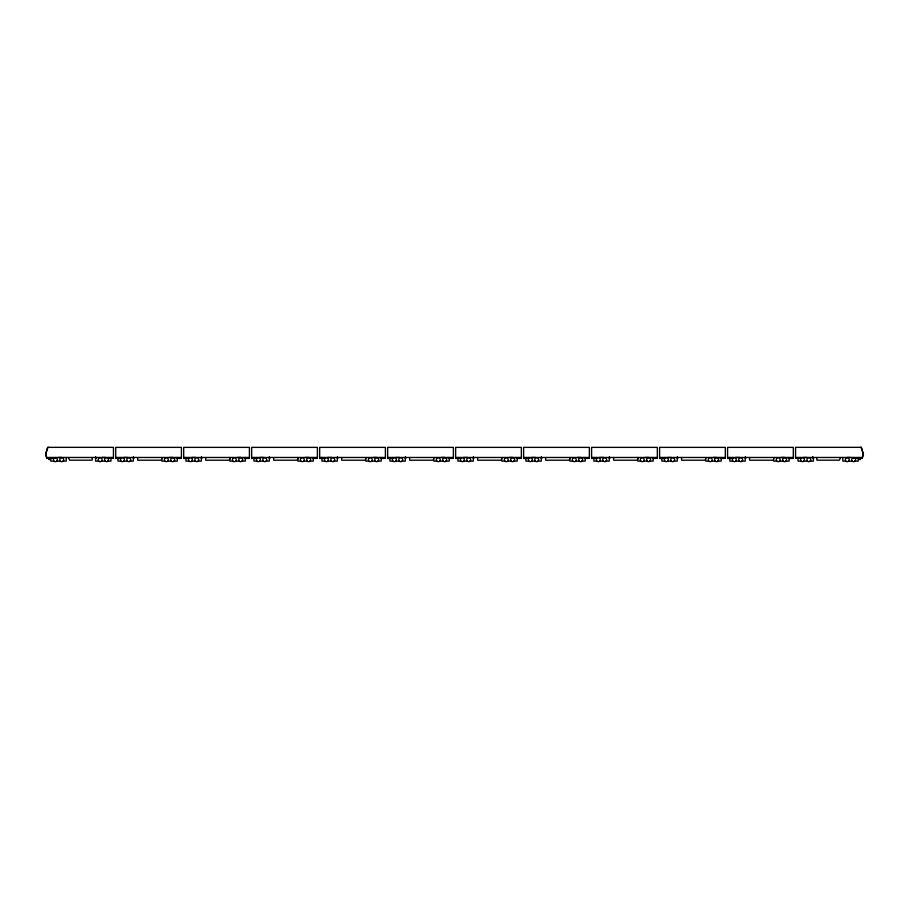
<?xml version="1.0" encoding="UTF-8"?>
<svg xmlns="http://www.w3.org/2000/svg" width="909" height="909" viewBox="0 0 909 909"><rect width="100%" height="100%" fill="white"/><g stroke="black" fill="none" stroke-linecap="round" stroke-linejoin="round"><path stroke-width="1.36" d="M55.369 457.466L54.926 458.329L46.893 458.329L45.768 454.216L47.711 447.342L113.443 447.342L113.443 458.329L108.864 458.329L108.421 457.466M853.631 457.466L854.074 458.329L862.107 458.329L863.232 454.216L861.289 447.342L795.557 447.342L795.557 458.329L800.136 458.329L800.579 457.466M861.289 447.342L863.459 454.216L862.107 458.329M46.893 458.329L45.541 454.216L47.711 447.342M120.886 457.466L120.442 458.431L115.704 458.431L115.704 447.376L181.425 447.376L181.425 458.431L176.403 458.431L175.948 457.466M188.867 457.466L188.424 458.431L183.686 458.431L183.686 447.376L249.418 447.376L249.418 458.431L244.385 458.431L243.942 457.466M256.861 457.466L256.406 458.431L251.668 458.431L251.668 447.376L317.4 447.376L317.4 458.431L312.378 458.431L311.923 457.466M324.843 457.466L324.399 458.431L319.661 458.431L319.661 447.376L385.393 447.376L385.393 458.431L380.36 458.431L379.905 457.466M392.836 457.466L392.381 458.431L387.643 458.431L387.643 447.376L453.375 447.376L453.375 458.431L448.342 458.431L447.898 457.466M460.818 457.466L460.374 458.431L455.636 458.431L455.636 447.376L521.357 447.376L521.357 458.431L516.335 458.431L515.88 457.466M528.811 457.466L528.356 458.431L523.618 458.431L523.618 447.376L589.35 447.376L589.35 458.431L584.317 458.431L583.873 457.466M596.793 457.466L596.338 458.431L591.6 458.431L591.6 447.376L657.332 447.376L657.332 458.431L652.31 458.431L651.855 457.466M664.774 457.466L664.331 458.431L659.593 458.431L659.593 447.376L725.325 447.376L725.325 458.431L720.292 458.431L719.837 457.466M732.768 457.466L732.313 458.431L727.575 458.431L727.575 447.376L793.307 447.376L793.307 458.431L788.273 458.431L787.83 457.466M61.846 457.466L58.199 457.466M105.649 457.466L102.013 457.466M806.987 457.466L803.351 457.466M850.801 457.466L847.154 457.466M127.612 457.466L123.783 457.466M173.051 457.466L169.222 457.466M195.605 457.466L191.765 457.466M241.044 457.466L237.215 457.466M263.587 457.466L259.758 457.466M309.026 457.466L305.197 457.466M331.569 457.466L327.74 457.466M377.008 457.466L373.179 457.466M399.562 457.466L395.733 457.466M445.001 457.466L441.172 457.466M467.544 457.466L463.715 457.466M512.983 457.466L509.154 457.466M535.537 457.466L531.697 457.466M580.976 457.466L577.147 457.466M603.519 457.466L599.69 457.466M648.958 457.466L645.129 457.466M671.501 457.466L667.672 457.466M716.94 457.466L713.111 457.466M739.494 457.466L735.665 457.466M784.933 457.466L781.104 457.466M47.654 447.751L48.779 447.342M46.427 457.466L113.443 457.466M115.704 457.466L181.425 457.466M183.686 457.466L249.418 457.466M251.668 457.466L317.4 457.466M319.661 457.466L385.393 457.466M387.643 457.466L453.375 457.466M455.636 457.466L521.357 457.466M523.618 457.466L589.35 457.466M591.6 457.466L657.332 457.466M659.593 457.466L725.325 457.466M727.575 457.466L793.307 457.466M795.557 457.466L862.573 457.466M54.04 461.124L50.813 461.124L50.813 457.466M56.665 461.124L60.437 461.124M63.073 461.124L66.198 461.124L66.198 457.466M98.808 461.124L95.581 461.124L95.581 457.466M101.444 461.124L105.217 461.124M107.841 461.124L110.978 461.124L110.978 457.466M121.113 461.124L117.977 461.124L117.977 457.466M123.738 461.124L127.51 461.124M130.135 461.124L133.373 461.124L133.373 457.466M165.029 461.124L161.893 461.124L161.893 459.784M167.654 461.124L171.426 461.124M174.051 461.124L177.289 461.124L177.289 457.466M189.095 461.124L185.959 461.124L185.959 457.466M191.719 461.124L195.492 461.124M198.128 461.124L201.355 461.124L201.355 457.466M233.011 461.124L229.886 461.124L229.886 457.466M235.647 461.124L239.408 461.124M242.044 461.124L245.271 461.124L245.271 457.466M257.077 461.124L253.952 461.124L253.952 457.466M259.713 461.124L263.485 461.124M266.11 461.124L269.337 461.124L269.337 457.466M300.993 461.124L297.868 461.124L297.868 457.466M303.629 461.124L307.401 461.124M310.026 461.124L313.253 461.124L313.253 457.466M325.07 461.124L321.934 461.124L321.934 457.466M327.694 461.124L331.467 461.124M334.092 461.124L337.33 461.124L337.33 457.466M368.986 461.124L365.85 461.124L365.85 459.784M371.611 461.124L375.383 461.124M378.019 461.124L381.246 461.124L381.246 457.466M393.052 461.124L389.927 461.124L389.927 457.466M395.688 461.124L399.449 461.124M402.085 461.124L405.312 461.124L405.312 457.466M436.968 461.124L433.843 461.124L433.843 459.784M439.604 461.124L443.365 461.124M446.001 461.124L449.228 461.124L449.228 457.466M461.045 461.124L457.909 461.124L457.909 457.466M463.67 461.124L467.442 461.124M470.067 461.124L473.305 461.124L473.305 457.466M504.961 461.124L501.825 461.124L501.825 459.784M507.586 461.124L511.358 461.124M513.983 461.124L517.221 461.124L517.221 457.466M529.027 461.124L525.891 461.124L525.891 457.466M531.651 461.124L535.424 461.124M538.06 461.124L541.287 461.124L541.287 457.466M572.943 461.124L569.818 461.124L569.818 457.466M575.579 461.124L579.34 461.124M581.976 461.124L585.203 461.124L585.203 457.466M597.008 461.124L593.884 461.124L593.884 457.466M599.645 461.124L603.417 461.124M606.042 461.124L609.269 461.124L609.269 457.466M640.925 461.124L637.8 461.124L637.8 457.466M643.561 461.124L647.333 461.124M649.958 461.124L653.185 461.124L653.185 457.466M665.002 461.124L661.866 461.124L661.866 457.466M667.626 461.124L671.399 461.124M674.024 461.124L677.262 461.124L677.262 457.466M708.918 461.124L705.782 461.124L705.782 459.784M711.542 461.124L715.315 461.124M717.951 461.124L721.178 461.124L721.178 457.466M732.984 461.124L729.859 461.124L729.859 457.466M735.62 461.124L739.381 461.124M742.017 461.124L745.244 461.124L745.244 457.466M776.9 461.124L773.775 461.124L773.775 459.784M779.536 461.124L783.297 461.124M785.933 461.124L789.16 461.124L789.16 457.466M801.159 461.124L798.022 461.124L798.022 457.466M803.783 461.124L807.556 461.124M810.192 461.124L813.419 461.124L813.419 457.466M845.927 461.124L842.802 461.124L842.802 457.466M848.563 461.124L852.335 461.124M854.96 461.124L858.187 461.124L858.187 457.466M860.221 447.342L861.346 447.751M860.448 458.329C861.323 460.068 857.801 460.068 858.664 458.329M860.209 458.329C861.016 459.749 858.096 459.749 858.903 458.329M840.586 457.568L839.393 460.181L816.827 460.181L816.827 457.568M774.32 457.579L773.048 460.215L749.573 460.215L749.573 457.579M706.338 457.579L705.054 460.215L681.591 460.215L681.591 457.579M638.345 457.579L637.073 460.215L613.609 460.215L613.609 457.579M570.363 457.579L569.091 460.215L545.616 460.215L545.616 457.579M502.37 457.579L501.098 460.215L477.634 460.215L477.634 457.579M434.388 457.579L433.116 460.215L409.641 460.215L409.641 457.579M366.407 457.579L365.123 460.215L341.659 460.215L341.659 457.579M298.413 457.579L297.141 460.215L273.677 460.215L273.677 457.579M230.431 457.579L229.159 460.215L205.684 460.215L205.684 457.579M162.438 457.579L161.166 460.215L137.702 460.215L137.702 457.579M92.173 457.568L92.173 460.181L69.607 460.181L68.414 457.568M50.336 458.329C51.199 460.068 47.677 460.068 48.552 458.329M50.097 458.329C50.904 459.749 47.984 459.749 48.791 458.329M56.733 461.079L56.324 461.397A1.943 1.943 0 0 1 54.381 461.397L53.983 461.079A1.943 1.943 0 0 1 53.983 458.341A1.943 1.943 0 0 1 56.733 458.341A1.943 1.943 0 0 1 56.733 461.079M63.13 461.079L62.721 461.397A1.943 1.943 0 0 1 60.778 461.397L60.38 461.079A1.943 1.943 0 0 1 60.38 458.341A1.943 1.943 0 0 1 63.13 458.341A1.943 1.943 0 0 1 63.13 461.079M101.501 461.079L101.104 461.397A1.943 1.943 0 0 1 99.161 461.397L98.751 461.079A1.943 1.943 0 0 1 98.751 458.341A1.943 1.943 0 0 1 101.501 458.341A1.943 1.943 0 0 1 101.501 461.079M107.898 461.079L107.501 461.397A1.943 1.943 0 0 1 105.558 461.397L105.149 461.079A1.943 1.943 0 0 1 105.149 458.341A1.943 1.943 0 0 1 107.898 458.341A1.943 1.943 0 0 1 107.898 461.079M123.794 461.079L123.397 461.397A1.943 1.943 0 0 1 121.454 461.397L121.045 461.079A1.943 1.943 0 0 1 121.045 458.341A1.943 1.943 0 0 1 123.794 458.341A1.943 1.943 0 0 1 123.794 461.079M130.192 461.079L129.794 461.397A1.943 1.943 0 0 1 127.851 461.397L127.453 461.079A1.943 1.943 0 0 1 127.453 458.341A1.943 1.943 0 0 1 130.192 458.341A1.943 1.943 0 0 1 130.192 461.079M167.71 461.079L167.313 461.397A1.943 1.943 0 0 1 165.37 461.397L164.972 461.079A1.943 1.943 0 0 1 164.972 458.341A1.943 1.943 0 0 1 167.71 458.341A1.943 1.943 0 0 1 167.71 461.079M174.108 461.079L173.71 461.397A1.943 1.943 0 0 1 171.767 461.397L171.369 461.079A1.943 1.943 0 0 1 171.369 458.341A1.943 1.943 0 0 1 174.108 458.341A1.943 1.943 0 0 1 174.108 461.079M191.788 461.079L191.379 461.397A1.943 1.943 0 0 1 189.436 461.397L189.038 461.079A1.943 1.943 0 0 1 189.038 458.341A1.943 1.943 0 0 1 191.788 458.341A1.943 1.943 0 0 1 191.788 461.079M198.185 461.079L197.776 461.397A1.943 1.943 0 0 1 195.833 461.397L195.435 461.079A1.943 1.943 0 0 1 195.435 458.341A1.943 1.943 0 0 1 198.185 458.341A1.943 1.943 0 0 1 198.185 461.079M235.704 461.079L235.295 461.397A1.943 1.943 0 0 1 233.352 461.397L232.954 461.079A1.943 1.943 0 0 1 232.954 458.341A1.943 1.943 0 0 1 235.704 458.341A1.943 1.943 0 0 1 235.704 461.079M242.101 461.079L241.692 461.397A1.943 1.943 0 0 1 239.749 461.397L239.351 461.079A1.943 1.943 0 0 1 239.351 458.341A1.943 1.943 0 0 1 242.101 458.341A1.943 1.943 0 0 1 242.101 461.079M259.769 461.079L259.372 461.397A1.943 1.943 0 0 1 257.429 461.397L257.02 461.079A1.943 1.943 0 0 1 257.02 458.341A1.943 1.943 0 0 1 259.769 458.341A1.943 1.943 0 0 1 259.769 461.079M266.167 461.079L265.769 461.397A1.943 1.943 0 0 1 263.826 461.397L263.417 461.079A1.943 1.943 0 0 1 263.417 458.341A1.943 1.943 0 0 1 266.167 458.341A1.943 1.943 0 0 1 266.167 461.079M303.686 461.079L303.288 461.397A1.943 1.943 0 0 1 301.345 461.397L300.936 461.079A1.943 1.943 0 0 1 300.936 458.341A1.943 1.943 0 0 1 303.686 458.341A1.943 1.943 0 0 1 303.686 461.079M310.083 461.079L309.685 461.397A1.943 1.943 0 0 1 307.742 461.397L307.333 461.079A1.943 1.943 0 0 1 307.333 458.341A1.943 1.943 0 0 1 310.083 458.341A1.943 1.943 0 0 1 310.083 461.079M327.751 461.079L327.354 461.397A1.943 1.943 0 0 1 325.411 461.397L325.013 461.079A1.943 1.943 0 0 1 325.013 458.341A1.943 1.943 0 0 1 327.751 458.341A1.943 1.943 0 0 1 327.751 461.079M334.16 461.079L333.751 461.397A1.943 1.943 0 0 1 331.808 461.397L331.41 461.079A1.943 1.943 0 0 1 331.41 458.341A1.943 1.943 0 0 1 334.16 458.341A1.943 1.943 0 0 1 334.16 461.079M371.667 461.079L371.27 461.397A1.943 1.943 0 0 1 369.327 461.397L368.929 461.079A1.943 1.943 0 0 1 368.929 458.341A1.943 1.943 0 0 1 371.667 458.341A1.943 1.943 0 0 1 371.667 461.079M378.076 461.079L377.667 461.397A1.943 1.943 0 0 1 375.724 461.397L375.326 461.079A1.943 1.943 0 0 1 375.326 458.341A1.943 1.943 0 0 1 378.076 458.341A1.943 1.943 0 0 1 378.076 461.079M395.745 461.079L395.335 461.397A1.943 1.943 0 0 1 393.392 461.397L392.995 461.079A1.943 1.943 0 0 1 392.995 458.341A1.943 1.943 0 0 1 395.745 458.341A1.943 1.943 0 0 1 395.745 461.079M402.142 461.079L401.744 461.397A1.943 1.943 0 0 1 399.801 461.397L399.392 461.079A1.943 1.943 0 0 1 399.392 458.341A1.943 1.943 0 0 1 402.142 458.341A1.943 1.943 0 0 1 402.142 461.079M439.661 461.079L439.252 461.397A1.943 1.943 0 0 1 437.32 461.397L436.911 461.079A1.943 1.943 0 0 1 436.911 458.341A1.943 1.943 0 0 1 439.661 458.341A1.943 1.943 0 0 1 439.661 461.079M446.058 461.079L445.66 461.397A1.943 1.943 0 0 1 443.717 461.397L443.308 461.079A1.943 1.943 0 0 1 443.308 458.341A1.943 1.943 0 0 1 446.058 458.341A1.943 1.943 0 0 1 446.058 461.079M463.726 461.079L463.329 461.397A1.943 1.943 0 0 1 461.386 461.397L460.977 461.079A1.943 1.943 0 0 1 460.977 458.341A1.943 1.943 0 0 1 463.726 458.341A1.943 1.943 0 0 1 463.726 461.079M470.123 461.079L469.726 461.397A1.943 1.943 0 0 1 467.783 461.397L467.385 461.079A1.943 1.943 0 0 1 467.385 458.341A1.943 1.943 0 0 1 470.123 458.341A1.943 1.943 0 0 1 470.123 461.079M507.642 461.079L507.245 461.397A1.943 1.943 0 0 1 505.302 461.397L504.904 461.079A1.943 1.943 0 0 1 504.904 458.341A1.943 1.943 0 0 1 507.642 458.341A1.943 1.943 0 0 1 507.642 461.079M514.039 461.079L513.642 461.397A1.943 1.943 0 0 1 511.699 461.397L511.301 461.079A1.943 1.943 0 0 1 511.301 458.341A1.943 1.943 0 0 1 514.039 458.341A1.943 1.943 0 0 1 514.039 461.079M531.72 461.079L531.311 461.397A1.943 1.943 0 0 1 529.368 461.397L528.97 461.079A1.943 1.943 0 0 1 528.97 458.341A1.943 1.943 0 0 1 531.72 458.341A1.943 1.943 0 0 1 531.72 461.079M538.117 461.079L537.708 461.397A1.943 1.943 0 0 1 535.765 461.397L535.367 461.079A1.943 1.943 0 0 1 535.367 458.341A1.943 1.943 0 0 1 538.117 458.341A1.943 1.943 0 0 1 538.117 461.079M575.636 461.079L575.227 461.397A1.943 1.943 0 0 1 573.284 461.397L572.886 461.079A1.943 1.943 0 0 1 572.886 458.341A1.943 1.943 0 0 1 575.636 458.341A1.943 1.943 0 0 1 575.636 461.079M582.033 461.079L581.624 461.397A1.943 1.943 0 0 1 579.681 461.397L579.283 461.079A1.943 1.943 0 0 1 579.283 458.341A1.943 1.943 0 0 1 582.033 458.341A1.943 1.943 0 0 1 582.033 461.079M599.701 461.079L599.304 461.397A1.943 1.943 0 0 1 597.361 461.397L596.952 461.079A1.943 1.943 0 0 1 596.952 458.341A1.943 1.943 0 0 1 599.701 458.341A1.943 1.943 0 0 1 599.701 461.079M606.098 461.079L605.701 461.397A1.943 1.943 0 0 1 603.758 461.397L603.349 461.079A1.943 1.943 0 0 1 603.349 458.341A1.943 1.943 0 0 1 606.098 458.341A1.943 1.943 0 0 1 606.098 461.079M643.617 461.079L643.22 461.397A1.943 1.943 0 0 1 641.277 461.397L640.868 461.079A1.943 1.943 0 0 1 640.868 458.341A1.943 1.943 0 0 1 643.617 458.341A1.943 1.943 0 0 1 643.617 461.079M650.015 461.079L649.617 461.397A1.943 1.943 0 0 1 647.674 461.397L647.265 461.079A1.943 1.943 0 0 1 647.265 458.341A1.943 1.943 0 0 1 650.015 458.341A1.943 1.943 0 0 1 650.015 461.079M667.683 461.079L667.286 461.397A1.943 1.943 0 0 1 665.343 461.397L664.945 461.079A1.943 1.943 0 0 1 664.945 458.341A1.943 1.943 0 0 1 667.683 458.341A1.943 1.943 0 0 1 667.683 461.079M674.092 461.079L673.683 461.397A1.943 1.943 0 0 1 671.74 461.397L671.342 461.079A1.943 1.943 0 0 1 671.342 458.341A1.943 1.943 0 0 1 674.092 458.341A1.943 1.943 0 0 1 674.092 461.079M711.599 461.079L711.202 461.397A1.943 1.943 0 0 1 709.259 461.397L708.861 461.079A1.943 1.943 0 0 1 708.861 458.341A1.943 1.943 0 0 1 711.599 458.341A1.943 1.943 0 0 1 711.599 461.079M718.008 461.079L717.599 461.397A1.943 1.943 0 0 1 715.656 461.397L715.258 461.079A1.943 1.943 0 0 1 715.258 458.341A1.943 1.943 0 0 1 718.008 458.341A1.943 1.943 0 0 1 718.008 461.079M735.676 461.079L735.267 461.397A1.943 1.943 0 0 1 733.324 461.397L732.927 461.079A1.943 1.943 0 0 1 732.927 458.341A1.943 1.943 0 0 1 735.676 458.341A1.943 1.943 0 0 1 735.676 461.079M742.074 461.079L741.676 461.397A1.943 1.943 0 0 1 739.733 461.397L739.324 461.079A1.943 1.943 0 0 1 739.324 458.341A1.943 1.943 0 0 1 742.074 458.341A1.943 1.943 0 0 1 742.074 461.079M779.592 461.079L779.183 461.397A1.943 1.943 0 0 1 777.252 461.397L776.843 461.079A1.943 1.943 0 0 1 776.843 458.341A1.943 1.943 0 0 1 779.592 458.341A1.943 1.943 0 0 1 779.592 461.079M785.99 461.079L785.592 461.397A1.943 1.943 0 0 1 783.649 461.397L783.24 461.079A1.943 1.943 0 0 1 783.24 458.341A1.943 1.943 0 0 1 785.99 458.341A1.943 1.943 0 0 1 785.99 461.079M803.851 461.079L803.442 461.397A1.943 1.943 0 0 1 801.499 461.397L801.102 461.079A1.943 1.943 0 0 1 801.102 458.341A1.943 1.943 0 0 1 803.851 458.341A1.943 1.943 0 0 1 803.851 461.079M810.249 461.079L809.839 461.397A1.943 1.943 0 0 1 807.896 461.397L807.499 461.079A1.943 1.943 0 0 1 807.499 458.341A1.943 1.943 0 0 1 810.249 458.341A1.943 1.943 0 0 1 810.249 461.079M848.62 461.079L848.222 461.397A1.943 1.943 0 0 1 846.279 461.397L845.87 461.079A1.943 1.943 0 0 1 845.87 458.341A1.943 1.943 0 0 1 848.62 458.341A1.943 1.943 0 0 1 848.62 461.079M855.017 461.079L854.619 461.397A1.943 1.943 0 0 1 852.676 461.397L852.267 461.079A1.943 1.943 0 0 1 852.267 458.341A1.943 1.943 0 0 1 855.017 458.341A1.943 1.943 0 0 1 855.017 461.079M95.604 457.113L95.4 457.863L96.524 457.863L95.604 457.113M133.418 457.159L133.214 457.909L134.327 457.909L133.418 457.159M201.4 457.159L201.196 457.909L202.321 457.909L201.4 457.159M269.382 457.159L269.189 457.909L270.303 457.909L269.382 457.159M337.375 457.159L337.171 457.909L338.296 457.909L337.375 457.159M405.357 457.159L405.153 457.909L406.278 457.909L405.357 457.159M473.35 457.159L473.146 457.909L474.259 457.909L473.35 457.159M541.332 457.159L541.128 457.909L542.253 457.909L541.332 457.159M609.314 457.159L609.121 457.909L610.234 457.909L609.314 457.159M677.307 457.159L677.103 457.909L678.228 457.909L677.307 457.159M745.289 457.159L745.085 457.909L746.209 457.909L745.289 457.159M812.68 457.113L812.476 457.863L813.6 457.863L812.68 457.113"/></g></svg>
